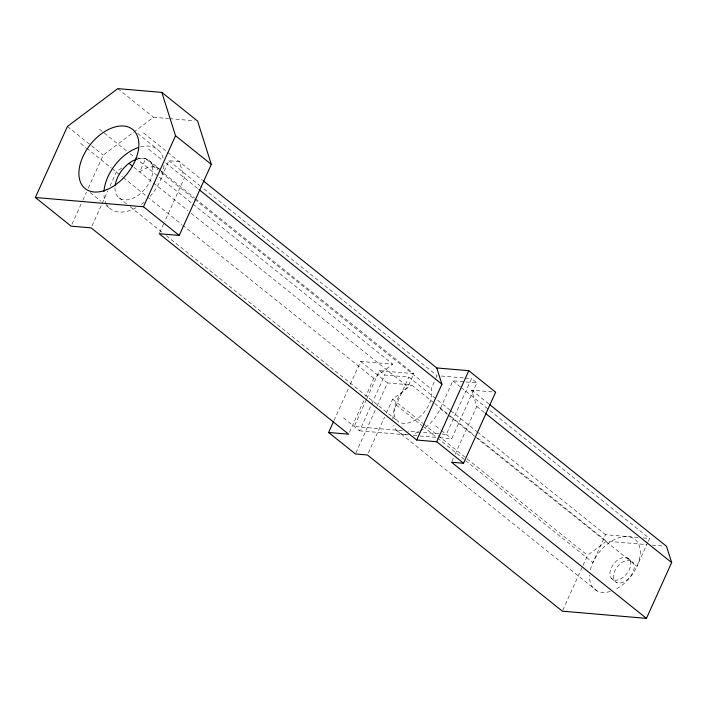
<?xml version="1.0" encoding="UTF-8"?>
<svg xmlns="http://www.w3.org/2000/svg" width="707" height="707" viewBox="0 0 707 707"><rect width="100%" height="100%" fill="white"/><g stroke="black" fill="none" stroke-linecap="round" stroke-linejoin="round"><path stroke-width="0.53" stroke-dasharray="3.54 2.65" d="M72.017 224.154L82.41 201.142M82.86 200.143L86.475 192.136M88.278 188.133L103.187 155.116L153.552 117.274L168.593 118.564M92.034 225.878L107.791 190.987M110.036 186.003L116.337 172.048L122.346 167.532M158.536 169.079L145.642 158.748L139.677 171.951A23.932 14.82 -51.3 0 1 162.893 173.949L168.858 160.736L179.278 161.629L184.412 177.881L164.607 221.751M159.658 232.709L164.157 222.74M334.031 420.462L348.489 388.443M350.292 384.44L360.685 361.427L392.721 364.176L373.835 378.369L365.731 396.309M349.532 432.198L363.937 400.295M366.367 399.614L354.216 426.533L402.46 430.669M366.818 398.624L379.42 370.707L413.869 373.667L407.904 386.87A23.932 14.82 -51.3 0 0 394.621 416.29A23.932 14.82 -51.3 0 0 417.837 418.288A23.932 14.82 -51.3 0 0 431.12 388.868L435.804 378.484M343.487 417.934L359.58 430.828L371.281 404.917M371.732 403.918L384.785 375.01L408.814 377.07L450.041 410.104M355.886 452.966L376.663 406.932M377.114 405.933L387.507 382.92L411.536 384.979L433.859 402.866M368.347 453.001L384.546 417.112M386.349 413.127L392.65 399.172L411.536 384.979M392.862 419.189A32.107 19.884 -51.3 0 1 396.212 404.987L408.814 377.07M436.228 377.547L437.085 375.656L200.664 186.224M420.223 431.005A32.107 19.884 -51.3 0 0 440.258 408.77L452.86 380.843L464.879 381.877M439.621 437.695L451.685 438.738L476.889 382.911L471.525 378.607L446.32 434.434L407.948 431.146M451.985 461.211L453.337 458.224M455.14 454.23L476.739 406.384L471.604 390.131L495.625 392.191M562.799 610.168L582.603 566.307M583.054 565.308L587.561 555.34L606.447 541.147L646.852 544.62M638.014 537.479L605.51 534.686L592.908 562.595L464.923 460.045M647.753 542.455L636.954 566.369L475.475 436.988M648.204 541.456L649.556 538.469L461.45 387.728M169.662 118.661L194.372 120.773M136.265 157.944L145.642 158.748M441.389 376.027L463.986 377.962M465.065 378.059L471.525 378.607M465.966 381.974L476.889 382.911M359.58 430.828L407.824 434.973M413.312 435.441L418.791 435.91M419.887 436.007L438.526 437.606M643.264 537.921L649.556 538.469M652.314 545.088L663.237 546.025M117.786 88.622L153.552 117.274M471.604 390.131L488.776 403.891M143.512 132.978L202.529 180.267M452.86 380.843L460.593 387.038M137.609 133.402L157.634 149.451M476.739 406.384L484.472 412.579M168.858 160.736L199.807 185.534M148.656 149.23L162.274 160.144M165.685 162.875L198.199 188.928M148.877 160.383L158.783 168.319M159.393 169.768L194.646 198.013M195.503 198.702L413.869 373.667M152.164 165.35L157.944 169.98M161.249 172.623L193.842 198.747M194.708 199.436L431.12 388.868M99.466 129.195L126.712 151.033M130.115 153.764L134.374 157.175M135.223 157.855L192.065 203.395M192.923 204.084L392.721 364.176M450.898 410.794L476.668 431.447M477.525 432.127L605.51 534.686M627.604 557.956L632.845 562.145A13.133 8.139 -51.3 0 1 623.91 581.923A13.133 8.139 -51.3 0 1 614.86 570.876A13.133 8.139 -51.3 0 1 632.845 562.145M434.717 403.556L449.316 415.248M450.173 415.937L474.211 435.203M477.649 437.951L606.447 541.147M440.258 408.77L447.124 414.275M447.991 414.956L474.618 436.299M133.897 167.329L152.571 182.291M153.437 182.98L187.823 210.527M191.261 213.284L407.904 386.87M379.42 370.707L384.785 375.01M67.421 126.465L103.187 155.116M360.685 361.427L387.507 382.92M435.592 425.835L440.541 429.803M441.371 430.466L451.685 438.738M80.58 143.388L85.688 147.48M86.537 148.161L111.229 167.948M112.086 168.637L122.373 176.874M123.23 177.563L146.482 196.192M147.348 196.882L181.787 224.49M182.653 225.18L373.835 378.369M392.65 399.172L422.698 423.246M423.564 423.935L437.297 434.946M438.154 435.636L587.561 555.34M396.212 404.987L421.973 425.632M422.839 426.321L436.581 437.333M437.439 438.022L464.066 459.356M611.325 578.282L616.557 582.471M118.953 197.748L126.703 203.952M130.15 206.709L162 232.241M166.313 235.687L397.908 421.257M396.309 430.095L597.062 590.946M90.169 192.631L101.021 201.327M106.023 205.339L110.195 208.68M590.398 569.877A32.107 19.884 -51.3 0 1 619.235 537.612A32.107 19.884 -51.3 0 1 640.215 554.403A32.107 19.884 -51.3 0 1 615.028 589.594M610.309 591.45A32.107 19.884 -51.3 0 1 589.62 574.897M418.332 431.986A32.107 19.884 -51.3 0 1 412.676 434.098M408.619 434.787A32.107 19.884 -51.3 0 1 393.746 425.269M138.139 158.748A23.932 14.82 -51.3 0 1 152.535 173.383A23.932 14.82 -51.3 0 1 131.52 198.826A23.932 14.82 -51.3 0 1 115.055 186.683M140.613 146.853A37.939 23.499 -51.3 0 1 163.573 160.401M163.891 165.491A37.939 23.499 -51.3 0 1 149.495 196.97M144.193 202.052A37.939 23.499 -51.3 0 1 140.163 205.145M135.991 207.725A37.939 23.499 -51.3 0 1 107.075 205.242M106.571 204.438A37.939 23.499 -51.3 0 1 103.938 192.64M620.339 579.051A13.133 8.139 -51.3 0 0 629.265 559.281A13.133 8.139 -51.3 0 0 611.281 568.004A13.133 8.139 -51.3 0 0 620.339 579.051"/><path stroke-width="1.06" d="M333.58 421.46L328.605 432.472L348.631 434.186L91.132 227.866L71.115 226.152L35.35 197.492L67.421 126.465L117.786 88.622L161.832 92.396L197.598 121.056L211.305 164.395L179.233 235.431L159.208 233.708L416.706 440.028L436.723 441.751L463.545 463.235L495.625 392.191L468.803 370.698L436.767 367.949L203.386 180.957M35.35 197.492L143.468 206.771L175.539 135.735L161.832 92.396M416.706 440.028L441.91 384.201L436.767 367.949M436.723 441.751L468.803 370.698M328.605 432.472L355.427 453.965L367.446 454.99L562.348 611.166L646.445 618.378L671.65 562.56L666.507 546.308L489.633 404.581M463.545 463.235L451.534 462.21L646.445 618.378M175.539 135.735L211.305 164.395M485.329 413.259L671.65 562.56M199.056 189.617L441.91 384.201M128.948 163.361L132.253 166.004M143.468 206.771L179.233 235.431M115.153 185.72A23.932 14.82 -51.3 0 1 136.31 159.305M103.982 191.641A37.939 23.499 -51.3 0 1 137.715 147.736M107.04 189.573A37.939 23.499 -51.3 0 0 135.726 132.828A37.939 23.499 -51.3 0 0 83.886 154.621A37.939 23.499 -51.3 0 0 107.04 189.573"/></g></svg>
